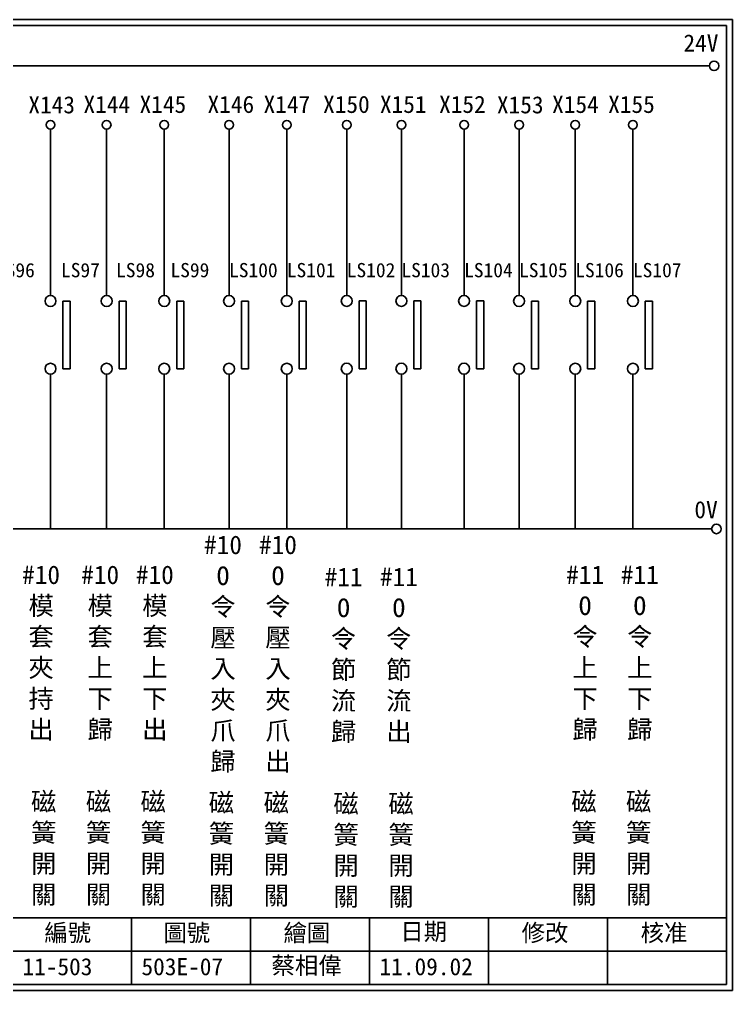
# Model space of a CAD drawing. Extents: x 325 to 612, y 3 to 207.
# Drawn here: x 462.5 to 612.3, y 3 to 207 of the extents above; entities that cross this region are included whole.
import ezdxf

# ---------------------------------------------------------------- set-up
doc = ezdxf.new("R2010")
doc.units = 0
doc.layers.get('0').update_dxf_attribs({"linetype": 'CONTINUOUS'})
doc.layers.add('圖框層', color=7, linetype='CONTINUOUS')
doc.layers.add('標尺寸層', color=3, linetype='CONTINUOUS')
doc.styles.add('CNS', font='romanc.shx', dxfattribs={"bigfont": 'chineset.shx'})
doc.styles.add('STSL', font='KAIU.TTF')

msp = doc.modelspace()

# ---------------------------------------------------------------- linework, layer by layer
for p, q in [((473.18, 147.83), (471.67, 147.83)), ((484.97, 147.83), (483.46, 147.83)), ((497.08, 147.83), (495.58, 147.83)), ((510.69, 147.83), (509.19, 147.83)), ((522.8, 147.83), (521.3, 147.83)), ((535.4, 147.84), (533.9, 147.84)), ((546.88, 147.84), (545.38, 147.84)), ((560.05, 147.84), (558.55, 147.84)), ((571.59, 147.83), (570.09, 147.83)), ((583.38, 147.83), (581.88, 147.83)), ((595.5, 147.83), (593.99, 147.83)), ((473.18, 133.6), (471.67, 133.6)), ((484.97, 133.6), (483.46, 133.6)), ((497.08, 133.6), (495.58, 133.6)), ((510.69, 133.6), (509.19, 133.6)), ((522.8, 133.6), (521.3, 133.6)), ((535.4, 133.61), (533.9, 133.61)), ((546.88, 133.61), (545.38, 133.61)), ((560.05, 133.61), (558.55, 133.61)), ((571.59, 133.6), (570.09, 133.6)), ((583.38, 133.6), (581.88, 133.6)), ((595.5, 133.6), (593.99, 133.6))]:
    msp.add_line(p, q)
for centre in [(608.44, 197.22), (608.92, 99.96)]:
    msp.add_circle(centre, 1)
at = {"layer": '圖框層', "color": 7}
for p, q in [((612.32, 206.97), (325.32, 206.97)), ((612.32, 3), (612.32, 206.97)), ((611.07, 205.72), (326.57, 205.72)), ((611.07, 4.25), (611.07, 205.72)), ((326.57, 18.25), (611.07, 18.25)), ((486.07, 4.25), (486.07, 18.25)), ((511.07, 4.25), (511.07, 18.25)), ((536.07, 4.25), (536.07, 18.25)), ((561.07, 4.25), (561.07, 18.25)), ((586.07, 4.25), (586.07, 18.25)), ((461.07, 11.25), (611.07, 11.25)), ((326.57, 4.25), (611.07, 4.25)), ((325.32, 3), (612.32, 3))]:
    msp.add_line(p, q, dxfattribs=at)
at = {"layer": '標尺寸層', "color": 7}
for p, q in [((329.84, 197.22), (607.44, 197.22)), ((469.07, 183.91), (469.07, 148.99)), ((480.86, 183.91), (480.86, 148.99)), ((492.97, 183.91), (492.97, 148.99)), ((506.58, 183.91), (506.58, 148.99)), ((518.7, 183.91), (518.7, 148.99)), ((531.29, 183.91), (531.29, 148.99)), ((542.77, 183.91), (542.77, 148.99)), ((555.94, 183.91), (555.94, 148.99)), ((567.48, 183.91), (567.48, 148.99)), ((579.28, 183.91), (579.28, 148.99)), ((591.39, 183.91), (591.39, 148.99)), ((471.67, 133.6), (471.67, 147.83)), ((473.18, 133.6), (473.18, 147.83)), ((483.46, 133.6), (483.46, 147.83)), ((484.97, 133.6), (484.97, 147.83)), ((495.58, 133.6), (495.58, 147.83)), ((497.08, 133.6), (497.08, 147.83)), ((509.19, 133.6), (509.19, 147.83)), ((510.69, 133.6), (510.69, 147.83)), ((521.3, 133.6), (521.3, 147.83)), ((522.8, 133.6), (522.8, 147.83)), ((533.9, 133.61), (533.9, 147.84)), ((535.4, 133.61), (535.4, 147.84)), ((545.38, 133.61), (545.38, 147.84)), ((546.88, 133.61), (546.88, 147.84)), ((558.55, 133.61), (558.55, 147.84)), ((560.05, 133.61), (560.05, 147.84)), ((570.09, 133.6), (570.09, 147.83)), ((571.59, 133.6), (571.59, 147.83)), ((581.88, 133.6), (581.88, 147.83)), ((583.38, 133.6), (583.38, 147.83)), ((593.99, 133.6), (593.99, 147.83)), ((595.5, 133.6), (595.5, 147.83)), ((469.07, 132.46), (469.07, 99.96)), ((469.07, 132.45), (469.07, 99.96)), ((480.86, 132.46), (480.86, 99.96)), ((480.86, 132.45), (480.86, 99.96)), ((492.97, 132.46), (492.97, 99.96)), ((492.97, 132.45), (492.97, 99.96)), ((506.58, 132.46), (506.58, 99.96)), ((506.58, 132.45), (506.58, 99.96)), ((518.7, 132.46), (518.7, 99.96)), ((518.7, 132.45), (518.7, 99.96)), ((531.29, 132.46), (531.29, 99.96)), ((542.77, 132.46), (542.77, 99.96)), ((555.94, 132.46), (555.94, 99.96)), ((567.48, 132.46), (567.48, 99.96)), ((567.48, 132.45), (567.48, 99.96)), ((579.28, 132.46), (579.28, 99.96)), ((579.28, 132.45), (579.28, 99.96)), ((591.39, 132.46), (591.39, 99.96)), ((591.39, 132.45), (591.39, 99.96)), ((330.05, 99.96), (607.92, 99.96))]:
    msp.add_line(p, q, dxfattribs=at)
for centre, radius in [((469.07, 184.83), 0.92), ((480.86, 184.83), 0.92), ((492.97, 184.83), 0.92), ((506.58, 184.83), 0.92), ((518.7, 184.83), 0.92), ((531.29, 184.83), 0.92), ((542.77, 184.83), 0.92), ((555.94, 184.83), 0.92), ((555.94, 184.83), 0.92), ((567.48, 184.83), 0.92), ((579.28, 184.83), 0.92), ((591.39, 184.83), 0.92), ((469.07, 147.83), 1.15), ((480.86, 147.83), 1.15), ((492.97, 147.83), 1.15), ((506.58, 147.83), 1.15), ((518.7, 147.83), 1.15), ((531.29, 147.84), 1.15), ((542.77, 147.84), 1.15), ((555.94, 147.84), 1.15), ((567.48, 147.83), 1.15), ((579.28, 147.83), 1.15), ((591.39, 147.83), 1.15), ((469.07, 133.6), 1.15), ((480.86, 133.6), 1.15), ((492.97, 133.6), 1.15), ((506.58, 133.6), 1.15), ((518.7, 133.6), 1.15), ((531.29, 133.61), 1.15), ((542.77, 133.61), 1.15), ((555.94, 133.61), 1.15), ((567.48, 133.6), 1.15), ((579.28, 133.6), 1.15), ((591.39, 133.6), 1.15)]:
    msp.add_circle(centre, radius, dxfattribs=at)

# ---------------------------------------------------------------- texts
at = {"layer": '圖框層', "color": 4, "style": 'STSL'}
for s, height, p in [('24V', 3.6, (602, 200.22)), ('X143', 3.6, (464.42, 187.24)), ('X144', 3.6, (476, 187.33)), ('X145', 3.6, (487.78, 187.33)), ('X146', 3.6, (502.05, 187.33)), ('X147', 3.6, (513.82, 187.33)), ('X150', 3.6, (526.32, 187.33)), ('X151', 3.6, (538.26, 187.33)), ('X152', 3.6, (550.68, 187.33)), ('X153', 3.6, (562.83, 187.24)), ('X154', 3.6, (574.42, 187.33)), ('X155', 3.6, (586.19, 187.33)), ('LS96', 3, (457.62, 152.81)), ('LS97', 3, (471.28, 152.81)), ('LS98', 3, (482.85, 152.81)), ('LS99', 3, (494.27, 152.81)), ('LS100', 3, (506.58, 152.81)), ('LS101', 3, (518.7, 152.81)), ('LS102', 3, (531.29, 152.81)), ('LS103', 3, (542.77, 152.81)), ('LS104', 3, (555.94, 152.81)), ('LS105', 3, (567.48, 152.81)), ('LS106', 3, (579.28, 152.81)), ('LS107', 3, (591.39, 152.81)), ('0V', 3.6, (604.3, 102.2)), ('編號', 3.6, (467.78, 13.34)), ('圖號', 3.6, (492.78, 13.34)), ('繪圖', 3.6, (518.01, 13.34)), ('日期', 3.6, (542.54, 13.59)), ('修改', 3.6, (568.01, 13.34)), ('核准', 3.6, (593.01, 13.34)), ('蔡相偉', 3.6, (515.5, 6.47)), ('11-503', 3.6, (463.18, 6.22)), ('503E-07', 3.6, (488.18, 6.22)), ('11.09.02', 3.6, (538.18, 6.22))]:
    msp.add_text(s, height=height, dxfattribs=at).set_placement(p)
at = {"layer": '標尺寸層', "color": 7, "char_height": 3.9, "width": 4.9608, "attachment_point": 5, "style": 'CNS'}
for s, insert in [('{\\fDFKai-SB|b0|i0|c136|p65;#10\\PO令壓入夾爪歸}', (505.31, 73.66)), ('{\\fDFKai-SB|b0|i0|c136|p65;#10\\PO令壓入夾爪出}', (516.85, 73.66)), ('{\\fDFKai-SB|b0|i0|c136|p65;#10\\P模套夾持出}', (467.1, 73.87)), ('{\\fDFKai-SB|b0|i0|c136|p65;#10\\P模套上下歸}', (479.51, 73.87)), ('{\\fDFKai-SB|b0|i0|c136|p65;#10\\P模套上下出}', (490.99, 73.87)), ('{\\fDFKai-SB|b0|i0|c136|p65;#11\\PO令節流出}', (542.24, 73.43)), ('{\\fDFKai-SB|b0|i0|c136|p65;#11\\PO令上下歸}', (581.35, 73.87)), ('{\\fDFKai-SB|b0|i0|c136|p65;#11\\PO令上下歸}', (592.84, 73.87)), ('{\\fDFKai-SB|b0|i0|c136|p65;#11\\PO令節流歸}', (530.63, 73.43)), ('{\\fDFKai-SB|b0|i0|c136|p65;磁簧開關}', (467.65, 32.72)), ('{\\fDFKai-SB|b0|i0|c136|p65;磁簧開關}', (479.16, 32.72)), ('{\\fDFKai-SB|b0|i0|c136|p65;磁簧開關}', (490.64, 32.72)), ('{\\fDFKai-SB|b0|i0|c136|p65;磁簧開關}', (504.96, 32.52)), ('{\\fDFKai-SB|b0|i0|c136|p65;磁簧開關}', (516.5, 32.52)), ('{\\fDFKai-SB|b0|i0|c136|p65;磁簧開關}', (581.11, 32.72)), ('{\\fDFKai-SB|b0|i0|c136|p65;磁簧開關}', (592.59, 32.72)), ('{\\fDFKai-SB|b0|i0|c136|p65;磁簧開關}', (531.15, 32.28)), ('{\\fDFKai-SB|b0|i0|c136|p65;磁簧開關}', (542.69, 32.28))]:
    msp.add_mtext(s, dxfattribs=dict(at, insert=insert))

doc.saveas('drawing.dxf')
